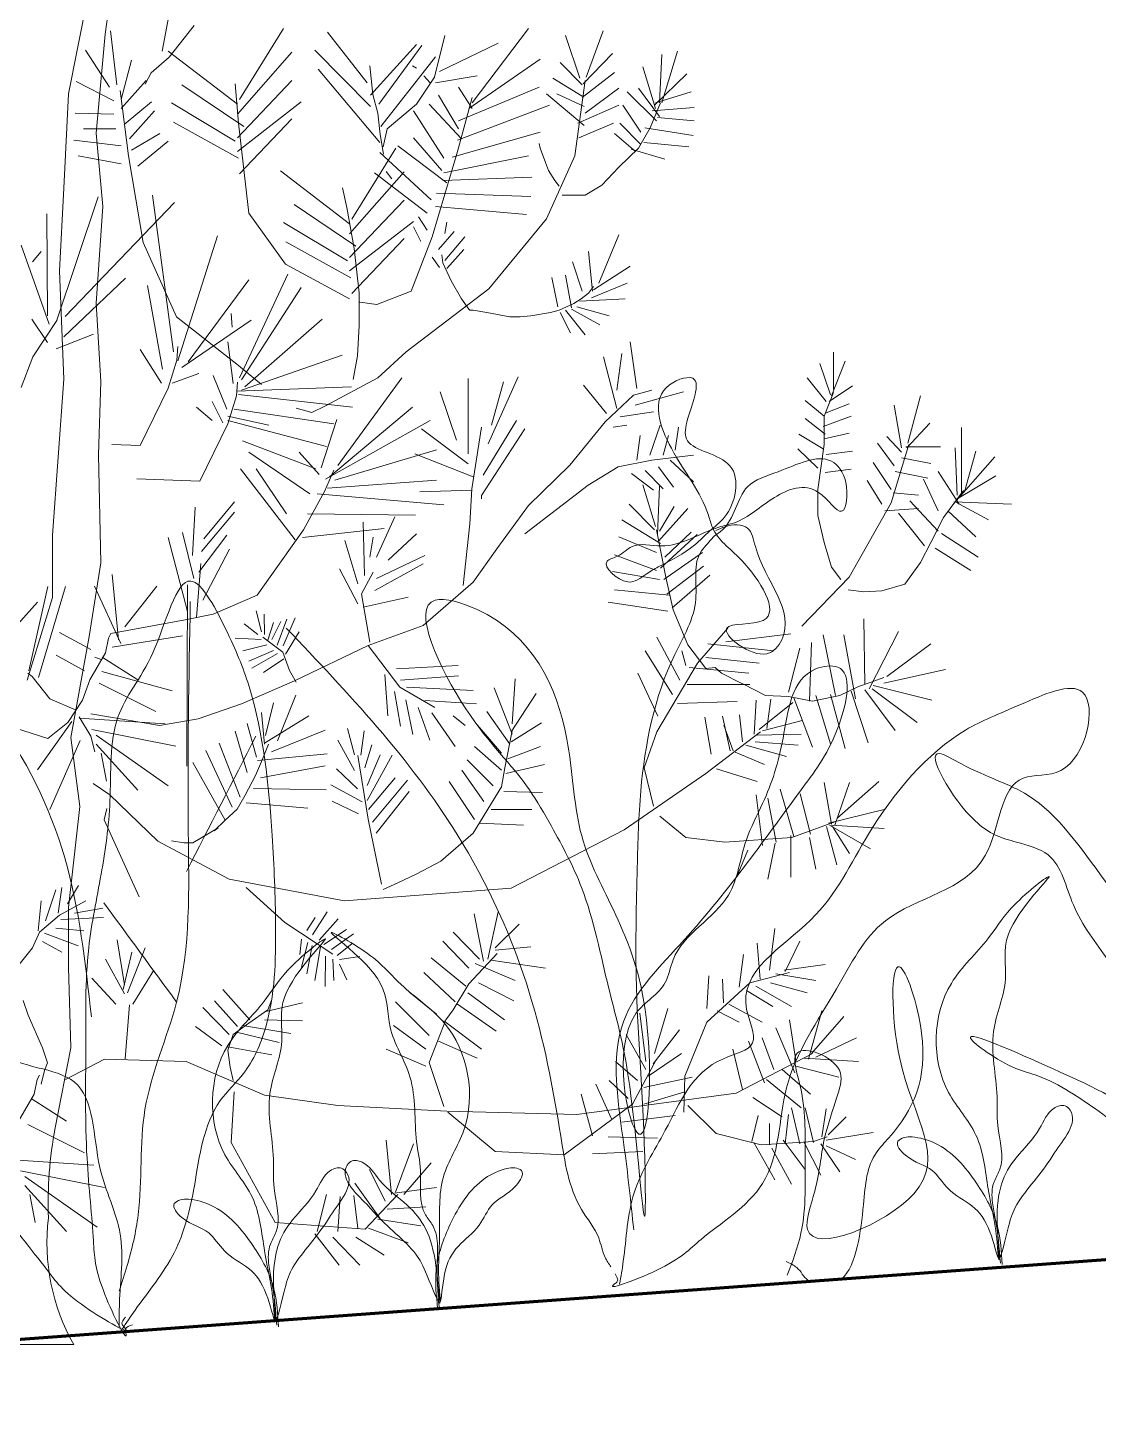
# Model space of a CAD drawing. Header units: millimetres. Extents: x 3779 to 7711, y 1445 to 3132.
# Drawn here: x 3966.7099 to 3967.0617, y 1451.7338 to 1452.1913 of the extents above; entities that cross this region are included whole.
import ezdxf

# ---------------------------------------------------------------- set-up
doc = ezdxf.new("R2010")
doc.units = ezdxf.units.MM
doc.layers.add('pluma 12', color=30, linetype='Continuous', lineweight=120)
doc.layers.add('VEJETACION', color=3, linetype='Continuous', lineweight=9)

# ---------------------------------------------------------------- blocks, each defined once
blk = doc.blocks.new('JGJGHJ')
at = {"layer": 'VEJETACION', "color": 84, "linetype": 'Continuous', "lineweight": 5, "ltscale": 0.1}
for p, q in [((1139.20414, 440.5504), (1139.1997, 440.491)), ((1139.17126, 440.47541), (1139.17243, 440.47898)), ((1139.1809, 440.44933), (1139.17126, 440.47541))]:
    blk.add_line(p, q, dxfattribs=at)
for points in [[(1139.16239, 440.41113), (1139.15742, 440.46385), (1139.13723, 440.51297), (1139.10997, 440.56557), (1139.10754, 440.58313), (1139.10517, 440.58664), (1139.10639, 440.57844)], [(1139.16502, 440.30794), (1139.16974, 440.3139), (1139.1839, 440.33179), (1139.19211, 440.3532), (1139.20266, 440.38057), (1139.21093, 440.38893), (1139.21917, 440.40322), (1139.22494, 440.4365), (1139.22597, 440.4662), (1139.22215, 440.51486), (1139.21611, 440.53383), (1139.20532, 440.55159), (1139.19118, 440.52895), (1139.17822, 440.5087), (1139.17361, 440.48136), (1139.16898, 440.45758), (1139.16316, 440.4338), (1139.15977, 440.40053), (1139.15759, 440.3649), (1139.15773, 440.33758), (1139.1602, 440.31978), (1139.16621, 440.30675), (1139.1662, 440.30794), (1139.16857, 440.30914)], [(1139.20471, 440.54489), (1139.19856, 440.46959), (1139.19066, 440.41391), (1139.17775, 440.37947), (1139.17302, 440.34509), (1139.16819, 440.3287), (1139.16496, 440.3205)], [(1139.16415, 440.30886), (1139.16477, 440.31644), (1139.16664, 440.33918), (1139.16159, 440.36155), (1139.1552, 440.39018), (1139.13178, 440.40158), (1139.12515, 440.41802), (1139.10861, 440.4489), (1139.08392, 440.47413), (1139.08208, 440.51266), (1139.06891, 440.52511), (1139.06259, 440.53397), (1139.06338, 440.5073), (1139.06382, 440.48325), (1139.07514, 440.45794), (1139.08447, 440.43559), (1139.09282, 440.41258), (1139.10845, 440.38301), (1139.12638, 440.35214), (1139.14165, 440.32949), (1139.15357, 440.31605), (1139.1658, 440.30854), (1139.16514, 440.30952), (1139.16644, 440.31183)], [(1139.19699, 440.45649), (1139.22296, 440.49917)], [(1139.19066, 440.41391), (1139.1692, 440.44816)], [(1139.21633, 440.30505), (1139.21574, 440.31764), (1139.20989, 440.3323), (1139.19721, 440.3464), (1139.18985, 440.34899), (1139.18723, 440.34897), (1139.18513, 440.34791), (1139.18726, 440.3432), (1139.19569, 440.33747), (1139.20045, 440.3312), (1139.20783, 440.32494), (1139.21313, 440.31605), (1139.21527, 440.30714), (1139.21573, 440.31921), (1139.2235, 440.33972), (1139.23186, 440.34868), (1139.23707, 440.35501), (1139.24074, 440.35555), (1139.24233, 440.35399), (1139.2361, 440.34031), (1139.23454, 440.3382), (1139.22201, 440.32345), (1139.2189, 440.31608), (1139.21527, 440.30714), (1139.21526, 440.30924), (1139.21358, 440.33022), (1139.21086, 440.34805), (1139.2029, 440.3627), (1139.20639, 440.3984), (1139.21944, 440.41211), (1139.2278, 440.4216), (1139.24087, 440.43111), (1139.22626, 440.4132), (1139.22424, 440.39849), (1139.21908, 440.38167), (1139.21867, 440.36016), (1139.21819, 440.35071), (1139.21775, 440.33602), (1139.21567, 440.33233), (1139.21465, 440.32551), (1139.2152, 440.32026), (1139.21581, 440.30557)]]:
    blk.add_spline(points, degree=3, dxfattribs=at)
blk = doc.blocks.new('5')
for p, q in [((0.08555, 0.83306), (0.10125, 0.91177)), ((0.11549, 0.91019), (0.1107, 0.874)), ((0.15665, 0.89975), (0.1497, 0.86227)), ((0.15444, 0.85823), (0.17166, 0.87982)), ((0.20264, 0.82919), (0.23276, 0.87776)), ((0.36189, 0.82687), (0.40062, 0.87776)), ((0.1107, 0.874), (0.10445, 0.80625)), ((0.1187, 0.83921), (0.11439, 0.87622)), ((0.29015, 0.84075), (0.26289, 0.87545)), ((0.33607, 0.8446), (0.34323, 0.87313)), ((0.33965, 0.84847), (0.37981, 0.86773)), ((0.43577, 0.84384), (0.42574, 0.87313)), ((0.44008, 0.8446), (0.45156, 0.87622)), ((0.11368, 0.83767), (0.09717, 0.86311)), ((0.14224, 0.84744), (0.15444, 0.85823)), ((0.20119, 0.82609), (0.15385, 0.86234)), ((0.20119, 0.81916), (0.2385, 0.86157)), ((0.2923, 0.82456), (0.25428, 0.86311)), ((0.2923, 0.83227), (0.32387, 0.86697)), ((0.29804, 0.82609), (0.32745, 0.86619)), ((0.29947, 0.81067), (0.33678, 0.85848)), ((0.43793, 0.83998), (0.45802, 0.86079)), ((0.4903, 0.82687), (0.49173, 0.86003)), ((0.49173, 0.82687), (0.50249, 0.86234)), ((0.12158, 0.82919), (0.12874, 0.85617)), ((0.29875, 0.79989), (0.25644, 0.85)), ((0.29178, 0.85234), (0.29401, 0.83269)), ((0.32387, 0.85078), (0.321, 0.85232)), ((0.35973, 0.82301), (0.40851, 0.85694)), ((0.43721, 0.83921), (0.42214, 0.85463)), ((0.48743, 0.82301), (0.47882, 0.85154)), ((0.11655, 0.82841), (0.09073, 0.84152)), ((0.12158, 0.82301), (0.13878, 0.8423)), ((0.13794, 0.83973), (0.14224, 0.84744)), ((0.2055, 0.81067), (0.16317, 0.83921)), ((0.20192, 0.813), (0.19976, 0.83998)), ((0.20119, 0.80297), (0.2385, 0.8423)), ((0.32387, 0.82609), (0.33607, 0.8446)), ((0.33319, 0.84075), (0.32889, 0.84538)), ((0.33678, 0.84075), (0.36547, 0.84538)), ((0.43721, 0.83149), (0.41713, 0.84384)), ((0.43219, 0.79064), (0.43936, 0.8423)), ((0.43721, 0.83072), (0.45944, 0.84769)), ((0.48671, 0.82533), (0.50894, 0.84692)), ((0.08236, 0.76848), (0.08555, 0.83306)), ((0.12659, 0.79064), (0.12085, 0.83535)), ((0.29401, 0.83269), (0.29741, 0.81981)), ((0.35256, 0.80914), (0.33893, 0.83227)), ((0.35184, 0.79372), (0.36189, 0.83072)), ((0.36189, 0.82301), (0.35256, 0.83767)), ((0.35256, 0.81453), (0.4078, 0.83767)), ((0.43865, 0.81145), (0.41283, 0.83304)), ((0.43865, 0.82456), (0.41999, 0.83304)), ((0.43936, 0.81993), (0.46232, 0.8369)), ((0.48815, 0.81453), (0.46805, 0.83458)), ((0.4903, 0.81762), (0.47595, 0.8369)), ((0.48743, 0.82687), (0.51182, 0.83458)), ((0.11655, 0.81916), (0.09, 0.81993)), ((0.12371, 0.81223), (0.14237, 0.82764)), ((0.12731, 0.8022), (0.14452, 0.82148)), ((0.19976, 0.80066), (0.156, 0.82687)), ((0.20119, 0.79372), (0.24495, 0.82764)), ((0.30378, 0.80914), (0.32387, 0.82609)), ((0.34252, 0.78909), (0.32172, 0.82148)), ((0.35471, 0.8022), (0.33248, 0.82609)), ((0.35184, 0.80143), (0.41497, 0.82533)), ((0.43434, 0.813), (0.46232, 0.82533)), ((0.47739, 0.80683), (0.46518, 0.82533)), ((0.48384, 0.80991), (0.49101, 0.82687)), ((0.48527, 0.82148), (0.51396, 0.82378)), ((0.20192, 0.78909), (0.15744, 0.81377)), ((0.20908, 0.75131), (0.20192, 0.813)), ((0.20264, 0.7783), (0.2385, 0.81608)), ((0.29741, 0.81981), (0.29906, 0.8052)), ((0.43506, 0.80297), (0.45873, 0.813)), ((0.47739, 0.79834), (0.46304, 0.813)), ((0.48886, 0.81684), (0.51396, 0.81453)), ((0.12158, 0.79757), (0.08928, 0.80143)), ((0.11798, 0.80914), (0.09574, 0.80914)), ((0.10445, 0.80625), (0.1091, 0.75592)), ((0.12874, 0.79449), (0.14812, 0.80606)), ((0.29906, 0.8052), (0.30129, 0.79174)), ((0.30091, 0.7968), (0.30378, 0.80914)), ((0.34109, 0.78061), (0.32172, 0.80297)), ((0.34826, 0.78986), (0.40851, 0.80683)), ((0.47379, 0.79372), (0.45944, 0.80606)), ((0.47595, 0.79603), (0.48384, 0.80991)), ((0.48025, 0.80991), (0.51325, 0.80452)), ((0.13305, 0.78369), (0.15385, 0.80066)), ((0.27947, 0.74729), (0.30959, 0.79586)), ((0.33391, 0.76056), (0.29875, 0.79294)), ((0.34467, 0.77213), (0.31095, 0.79757)), ((0.33463, 0.73512), (0.35184, 0.79372)), ((0.40851, 0.79603), (0.4078, 0.79911)), ((0.41211, 0.78601), (0.40851, 0.79603)), ((0.46232, 0.78292), (0.47595, 0.79603)), ((0.47093, 0.79526), (0.49388, 0.78831)), ((0.47954, 0.79989), (0.51038, 0.7968)), ((0.12158, 0.78523), (0.09216, 0.79064)), ((0.13664, 0.73126), (0.12659, 0.79064)), ((0.34252, 0.77907), (0.40062, 0.79064)), ((0.41426, 0.78061), (0.41211, 0.78601)), ((0.41283, 0.74746), (0.43219, 0.79064)), ((0.45083, 0.77059), (0.46232, 0.78292)), ((0.27802, 0.7442), (0.23068, 0.78044)), ((0.27802, 0.73726), (0.31533, 0.77967)), ((0.33104, 0.75131), (0.29517, 0.77907)), ((0.30299, 0.77997), (0.30693, 0.77494)), ((0.3418, 0.77367), (0.40278, 0.77599)), ((0.41856, 0.77367), (0.41426, 0.78061)), ((0.42143, 0.76982), (0.41856, 0.77367)), ((0.0793, 0.71182), (0.08236, 0.76848)), ((0.15744, 0.65648), (0.14308, 0.76365)), ((0.27609, 0.75529), (0.27327, 0.76875)), ((0.33749, 0.76519), (0.40206, 0.76288)), ((0.42358, 0.76365), (0.4286, 0.76365)), ((0.4286, 0.76365), (0.43936, 0.76365)), ((0.43936, 0.76365), (0.45083, 0.77059)), ((0.07733, 0.67741), (0.10585, 0.76259)), ((0.08328, 0.68071), (0.15813, 0.75873)), ((0.1091, 0.75592), (0.10445, 0.68988)), ((0.28232, 0.72877), (0.24, 0.75731)), ((0.28114, 0.72726), (0.27609, 0.75529)), ((0.27802, 0.72107), (0.31533, 0.7604)), ((0.33678, 0.75594), (0.39919, 0.75053)), ((0.07108, 0.68104), (0.07073, 0.75102)), ((0.2342, 0.71661), (0.20908, 0.75131)), ((0.27659, 0.71876), (0.23283, 0.74497)), ((0.27802, 0.71182), (0.32178, 0.74574)), ((0.33104, 0.73975), (0.3253, 0.749)), ((0.34323, 0.73744), (0.34467, 0.74515)), ((0.37336, 0.69965), (0.41283, 0.74746)), ((0.1603, 0.65031), (0.18756, 0.7359)), ((0.27947, 0.6964), (0.31533, 0.73418)), ((0.32027, 0.69812), (0.33463, 0.73512)), ((0.32674, 0.73204), (0.32172, 0.74206)), ((0.33893, 0.72664), (0.3497, 0.73897)), ((0.34323, 0.71893), (0.35686, 0.73512)), ((0.44869, 0.70351), (0.46232, 0.73667)), ((0.07228, 0.67538), (0.05317, 0.72947)), ((0.06086, 0.71811), (0.06691, 0.72516)), ((0.15959, 0.68038), (0.13664, 0.73126)), ((0.27875, 0.70719), (0.23427, 0.73187)), ((0.28449, 0.69696), (0.28114, 0.72726)), ((0.34467, 0.71353), (0.35615, 0.72664)), ((0.44439, 0.69812), (0.44151, 0.7251)), ((0.27796, 0.69271), (0.2342, 0.71661)), ((0.33965, 0.7143), (0.33463, 0.72124)), ((0.3418, 0.71739), (0.34109, 0.72278)), ((0.34754, 0.70505), (0.3418, 0.71739)), ((0.43721, 0.69812), (0.43076, 0.71816)), ((0.4451, 0.69889), (0.47021, 0.71507)), ((0.08236, 0.63785), (0.0793, 0.71182)), ((0.08234, 0.66673), (0.12456, 0.70688)), ((0.16748, 0.64954), (0.20908, 0.70582)), ((0.20264, 0.63874), (0.23563, 0.70968)), ((0.42071, 0.68732), (0.41641, 0.70736)), ((0.43004, 0.68655), (0.42574, 0.70891)), ((0.14995, 0.64464), (0.13957, 0.70198)), ((0.20407, 0.63721), (0.24495, 0.70042)), ((0.28449, 0.6745), (0.28449, 0.69696)), ((0.29661, 0.68886), (0.32027, 0.69812)), ((0.31669, 0.65648), (0.37336, 0.69965)), ((0.35471, 0.69271), (0.34754, 0.70505)), ((0.44151, 0.69657), (0.43649, 0.69271)), ((0.4451, 0.70119), (0.44151, 0.69657)), ((0.44367, 0.69349), (0.46805, 0.70351)), ((0.10445, 0.68988), (0.10764, 0.63627)), ((0.28513, 0.69041), (0.29661, 0.68886)), ((0.35973, 0.68578), (0.35471, 0.69271)), ((0.43148, 0.68963), (0.42143, 0.68501)), ((0.43649, 0.69271), (0.43148, 0.68963)), ((0.43361, 0.68732), (0.45586, 0.68115)), ((0.43577, 0.69118), (0.46662, 0.69271)), ((0.07122, 0.66281), (0.06045, 0.67895)), ((0.07744, 0.678), (0.0612, 0.65301)), ((0.20192, 0.64723), (0.15959, 0.68038)), ((0.16317, 0.64568), (0.21053, 0.67806)), ((0.19761, 0.67343), (0.19689, 0.68269)), ((0.20622, 0.63257), (0.2593, 0.67884)), ((0.36045, 0.68501), (0.35973, 0.68578)), ((0.36261, 0.68501), (0.36045, 0.68501)), ((0.37193, 0.68347), (0.36261, 0.68501)), ((0.38771, 0.68038), (0.37193, 0.68347)), ((0.39489, 0.68038), (0.38771, 0.68038)), ((0.40206, 0.68115), (0.39489, 0.68038)), ((0.41569, 0.68347), (0.40206, 0.68115)), ((0.42143, 0.68501), (0.41569, 0.68347)), ((0.42214, 0.68347), (0.42932, 0.66957)), ((0.42574, 0.68501), (0.43936, 0.66804)), ((0.43004, 0.68578), (0.44941, 0.67498)), ((0.07713, 0.65849), (0.10263, 0.66856)), ((0.28337, 0.65374), (0.28449, 0.6745)), ((0.14928, 0.63491), (0.13465, 0.6581)), ((0.15963, 0.65084), (0.16034, 0.66009)), ((0.19832, 0.63488), (0.19473, 0.66342)), ((0.47461, 0.63133), (0.47005, 0.6634)), ((0.0612, 0.65301), (0.05309, 0.63197)), ((0.15388, 0.63156), (0.15963, 0.65084)), ((0.20407, 0.63027), (0.27293, 0.65417)), ((0.28056, 0.63748), (0.28337, 0.65374)), ((0.29732, 0.63874), (0.31669, 0.65648)), ((0.46094, 0.61769), (0.45183, 0.65308)), ((0.46094, 0.63022), (0.46441, 0.65529)), ((0.60722, 0.62701), (0.60005, 0.6486)), ((0.60794, 0.62624), (0.61726, 0.65014)), ((0.60938, 0.63087), (0.60938, 0.65631)), ((0.1566, 0.63491), (0.17483, 0.64159)), ((0.19403, 0.61716), (0.1847, 0.64028)), ((0.21769, 0.63412), (0.20192, 0.64723)), ((0.26146, 0.61947), (0.29732, 0.63874)), ((0.27006, 0.57861), (0.31383, 0.63874)), ((0.37289, 0.59354), (0.39349, 0.63925)), ((0.07451, 0.53087), (0.08236, 0.63785)), ((0.10764, 0.63627), (0.10604, 0.58594)), ((0.13453, 0.59224), (0.15388, 0.63156)), ((0.20048, 0.62641), (0.20119, 0.63566)), ((0.20048, 0.6295), (0.27939, 0.63257)), ((0.35923, 0.58672), (0.35923, 0.63815)), ((0.37528, 0.60626), (0.3833, 0.63594)), ((0.454, 0.61418), (0.43817, 0.63354)), ((0.47244, 0.62672), (0.48502, 0.63022)), ((0.60435, 0.62238), (0.59144, 0.63857)), ((0.6065, 0.62238), (0.62229, 0.63317)), ((0.19115, 0.6079), (0.18398, 0.62256)), ((0.19473, 0.60713), (0.20048, 0.62641)), ((0.20192, 0.62718), (0.2801, 0.6187)), ((0.3512, 0.59593), (0.33993, 0.62912)), ((0.45292, 0.60847), (0.47244, 0.62672)), ((0.47352, 0.6199), (0.5067, 0.62912)), ((0.60291, 0.61236), (0.59, 0.62315)), ((0.60291, 0.61236), (0.60938, 0.62854)), ((0.60435, 0.61468), (0.62013, 0.62084)), ((0.656, 0.59076), (0.65099, 0.62007)), ((0.6603, 0.59385), (0.66891, 0.62624)), ((0.18398, 0.60945), (0.17322, 0.6187)), ((0.19473, 0.61253), (0.22272, 0.60636)), ((0.19905, 0.61716), (0.26719, 0.60713)), ((0.24137, 0.61793), (0.25213, 0.61485)), ((0.25213, 0.61485), (0.26146, 0.61947)), ((0.25858, 0.57707), (0.26935, 0.61022)), ((0.26433, 0.57089), (0.321, 0.6187)), ((0.46333, 0.61197), (0.4861, 0.61529)), ((0.60363, 0.60003), (0.59, 0.61082)), ((0.6022, 0.60542), (0.62157, 0.61236)), ((0.60291, 0.59309), (0.60291, 0.61236)), ((0.17538, 0.56781), (0.19473, 0.60713)), ((0.19473, 0.60945), (0.26217, 0.59171)), ((0.26146, 0.56935), (0.33319, 0.60945)), ((0.35923, 0.5799), (0.32735, 0.60386)), ((0.36161, 0.56275), (0.36834, 0.60497)), ((0.36834, 0.55814), (0.39805, 0.60386)), ((0.36942, 0.57197), (0.39241, 0.60957)), ((0.42885, 0.57879), (0.45292, 0.60847)), ((0.45856, 0.60497), (0.46788, 0.60626)), ((0.48371, 0.58561), (0.49065, 0.60626)), ((0.50085, 0.58911), (0.50323, 0.60497)), ((0.60291, 0.59694), (0.62013, 0.60079)), ((0.65959, 0.59076), (0.67537, 0.60774)), ((0.6969, 0.55915), (0.6969, 0.60465)), ((0.11515, 0.59302), (0.13453, 0.59224)), ((0.20478, 0.59557), (0.255, 0.5763)), ((0.47461, 0.58229), (0.47699, 0.59925)), ((0.49282, 0.58561), (0.49629, 0.59925)), ((0.6022, 0.59), (0.58569, 0.60003)), ((0.59861, 0.56224), (0.60291, 0.59309)), ((0.65099, 0.57844), (0.6395, 0.59385)), ((0.656, 0.58768), (0.64596, 0.59848)), ((0.64882, 0.55299), (0.66102, 0.59309)), ((0.65887, 0.59154), (0.68254, 0.59154)), ((0.10604, 0.58594), (0.10764, 0.51198)), ((0.2507, 0.55932), (0.20908, 0.58787)), ((0.25715, 0.57244), (0.24352, 0.58787)), ((0.26791, 0.56859), (0.33749, 0.5894)), ((0.3627, 0.57086), (0.32258, 0.58672)), ((0.46203, 0.57768), (0.48502, 0.58229)), ((0.48502, 0.58229), (0.51343, 0.58561)), ((0.49759, 0.58229), (0.51343, 0.56736)), ((0.59861, 0.5769), (0.58498, 0.59)), ((0.60435, 0.58614), (0.62229, 0.58846)), ((0.656, 0.58384), (0.67609, 0.57998)), ((0.69402, 0.5584), (0.69258, 0.59076)), ((0.6933, 0.55453), (0.71984, 0.5846)), ((0.69905, 0.5607), (0.70693, 0.58846)), ((0.24065, 0.52771), (0.20334, 0.5763)), ((0.23491, 0.54546), (0.21411, 0.5763)), ((0.26074, 0.56088), (0.26719, 0.57552)), ((0.40043, 0.55132), (0.42885, 0.57879)), ((0.44142, 0.56515), (0.46203, 0.57768)), ((0.47114, 0.57307), (0.4861, 0.56165)), ((0.48046, 0.57529), (0.49282, 0.56275)), ((0.48957, 0.57768), (0.49976, 0.56386)), ((0.60363, 0.57381), (0.62157, 0.57613)), ((0.64882, 0.56224), (0.63664, 0.58075)), ((0.65169, 0.57457), (0.67393, 0.56996)), ((0.69546, 0.55222), (0.68111, 0.57457)), ((0.13223, 0.56954), (0.17538, 0.56781)), ((0.26289, 0.56318), (0.33749, 0.56859)), ((0.36031, 0.53879), (0.36161, 0.56275)), ((0.39805, 0.53197), (0.44142, 0.56515)), ((0.48741, 0.5368), (0.47881, 0.56533)), ((0.48886, 0.53141), (0.49029, 0.56456)), ((0.64237, 0.55222), (0.63233, 0.56841)), ((0.68111, 0.54759), (0.67107, 0.56918)), ((0.6933, 0.5553), (0.72056, 0.5715)), ((0.17829, 0.52838), (0.19931, 0.55371)), ((0.24639, 0.53466), (0.26074, 0.56088)), ((0.25572, 0.55932), (0.34252, 0.55162)), ((0.36161, 0.56165), (0.32605, 0.56054)), ((0.36834, 0.55593), (0.36834, 0.55814)), ((0.59861, 0.54451), (0.59861, 0.56224)), ((0.62013, 0.5021), (0.64882, 0.55299)), ((0.65027, 0.55993), (0.66749, 0.5584)), ((0.68111, 0.53372), (0.66174, 0.55453)), ((0.68469, 0.54297), (0.69832, 0.56147)), ((0.69187, 0.55376), (0.73133, 0.55222)), ((0.69258, 0.55376), (0.71554, 0.54143)), ((0.17044, 0.51707), (0.17217, 0.55021)), ((0.17656, 0.51967), (0.19931, 0.5467)), ((0.24926, 0.54546), (0.32316, 0.54469)), ((0.29633, 0.51593), (0.30891, 0.54339)), ((0.37875, 0.52164), (0.40043, 0.55132)), ((0.4867, 0.53449), (0.46949, 0.55222)), ((0.48957, 0.52678), (0.50965, 0.54914)), ((0.49029, 0.53372), (0.50033, 0.55068)), ((0.60291, 0.52601), (0.59861, 0.54451)), ((0.64452, 0.54759), (0.66749, 0.54914)), ((0.67179, 0.5237), (0.65385, 0.54605)), ((0.68757, 0.54759), (0.70693, 0.52986)), ((0.21483, 0.48993), (0.24639, 0.53466)), ((0.24567, 0.52926), (0.30163, 0.53543)), ((0.28831, 0.50339), (0.28723, 0.53989)), ((0.35576, 0.49657), (0.36031, 0.53879)), ((0.491, 0.52523), (0.46446, 0.54143)), ((0.4946, 0.5021), (0.48814, 0.53449)), ((0.67609, 0.52601), (0.68469, 0.54297)), ((0.07451, 0.48834), (0.07451, 0.53087)), ((0.16698, 0.47862), (0.15381, 0.52928)), ((0.17137, 0.50135), (0.16352, 0.53279)), ((0.17483, 0.50565), (0.19399, 0.53098)), ((0.28376, 0.49768), (0.27465, 0.52736)), ((0.29178, 0.51593), (0.29417, 0.52957)), ((0.30436, 0.51372), (0.32388, 0.53197)), ((0.48814, 0.51907), (0.46231, 0.52986)), ((0.491, 0.50827), (0.51612, 0.53141)), ((0.49388, 0.51599), (0.51181, 0.53294)), ((0.60794, 0.50905), (0.60291, 0.52601)), ((0.66891, 0.51213), (0.67609, 0.52601)), ((0.68326, 0.53218), (0.70837, 0.51599)), ((0.17749, 0.48642), (0.19572, 0.52137)), ((0.29633, 0.50118), (0.32952, 0.51703)), ((0.3627, 0.49878), (0.37875, 0.52164)), ((0.48814, 0.50673), (0.45944, 0.51752)), ((0.49316, 0.50057), (0.5197, 0.51907)), ((0.67896, 0.52215), (0.70335, 0.50673)), ((0.10764, 0.51198), (0.09966, 0.46165)), ((0.17606, 0.5115), (0.17319, 0.4745)), ((0.28376, 0.48404), (0.27118, 0.508)), ((0.28614, 0.49086), (0.29417, 0.5056)), ((0.29525, 0.49307), (0.32843, 0.51132)), ((0.49029, 0.50057), (0.45801, 0.50596)), ((0.49531, 0.49054), (0.52042, 0.50981)), ((0.6144, 0.50057), (0.60794, 0.50905)), ((0.65816, 0.49748), (0.66891, 0.51213)), ((0.05848, 0.43806), (0.0714, 0.49589)), ((0.06494, 0.43344), (0.08359, 0.49589)), ((0.12148, 0.45679), (0.10325, 0.49603)), ((0.11975, 0.45939), (0.11549, 0.50395)), ((0.12414, 0.4681), (0.14596, 0.49603)), ((0.32843, 0.4691), (0.3627, 0.49878)), ((0.49961, 0.47975), (0.4946, 0.5021)), ((0.49889, 0.48129), (0.52473, 0.50365)), ((0.58779, 0.46867), (0.62013, 0.5021)), ((0.64237, 0.49285), (0.65816, 0.49748)), ((0.05721, 0.43168), (0.07451, 0.48834)), ((0.1847, 0.47683), (0.21483, 0.48993)), ((0.29178, 0.45767), (0.28614, 0.49086)), ((0.28723, 0.48164), (0.31802, 0.48846)), ((0.49674, 0.48977), (0.45944, 0.49363)), ((0.61941, 0.49363), (0.63017, 0.49208)), ((0.63017, 0.49208), (0.64237, 0.49285)), ((0.02979, 0.44655), (0.06422, 0.4851)), ((0.16532, 0.47299), (0.1847, 0.47683)), ((0.21761, 0.46468), (0.21414, 0.47924)), ((0.21978, 0.46302), (0.21956, 0.47685)), ((0.49602, 0.47897), (0.45514, 0.48514)), ((0.50965, 0.45585), (0.49961, 0.47975)), ((0.11444, 0.46351), (0.16532, 0.47299)), ((0.21522, 0.46284), (0.2059, 0.47021)), ((0.22195, 0.45897), (0.22585, 0.47113)), ((0.22477, 0.45952), (0.23084, 0.47187)), ((0.22845, 0.45565), (0.23496, 0.47353)), ((0.23257, 0.45528), (0.24081, 0.47427)), ((0.2907, 0.45546), (0.32843, 0.4691)), ((0.51625, 0.44335), (0.53706, 0.46724)), ((0.6309, 0.42886), (0.63017, 0.47358)), ((0.1008, 0.4527), (0.07929, 0.46428)), ((0.09966, 0.46165), (0.08715, 0.39233)), ((0.11301, 0.46042), (0.11085, 0.45041)), ((0.11444, 0.46351), (0.11301, 0.46042)), ((0.11549, 0.45419), (0.16352, 0.46199)), ((0.21739, 0.45952), (0.19961, 0.46044)), ((0.21869, 0.46118), (0.23236, 0.45085)), ((0.23409, 0.44956), (0.24342, 0.46468)), ((0.50406, 0.43178), (0.48828, 0.46109)), ((0.53562, 0.458), (0.5801, 0.4634)), ((0.61081, 0.42115), (0.6022, 0.46279)), ((0.62443, 0.41884), (0.61655, 0.46279)), ((0.63376, 0.42577), (0.65385, 0.4651)), ((0.0965, 0.43806), (0.07714, 0.44885)), ((0.11085, 0.45041), (0.10009, 0.4319)), ((0.2213, 0.45583), (0.20481, 0.45178)), ((0.22585, 0.45196), (0.20893, 0.44477)), ((0.22867, 0.44993), (0.2111, 0.43979)), ((0.23236, 0.45085), (0.23691, 0.43832)), ((0.24038, 0.43131), (0.2907, 0.45546)), ((0.2907, 0.45546), (0.31238, 0.42689)), ((0.49903, 0.42176), (0.48038, 0.45183)), ((0.50836, 0.44181), (0.5055, 0.45183)), ((0.52185, 0.43966), (0.50965, 0.45585)), ((0.52343, 0.45646), (0.56862, 0.45183)), ((0.57852, 0.42347), (0.58641, 0.45353)), ((0.59287, 0.41729), (0.59431, 0.45739)), ((0.64596, 0.43425), (0.67609, 0.45662)), ((0.10798, 0.44578), (0.10368, 0.44732)), ((0.10869, 0.44732), (0.13309, 0.4319)), ((0.23301, 0.44625), (0.21913, 0.43703)), ((0.31021, 0.43942), (0.35229, 0.44164)), ((0.48828, 0.39631), (0.51625, 0.44335)), ((0.51052, 0.44026), (0.55141, 0.43641)), ((0.52831, 0.44041), (0.52185, 0.43966)), ((0.52199, 0.4472), (0.55858, 0.44335)), ((0.53261, 0.43657), (0.52831, 0.44041)), ((0.6438, 0.42963), (0.68613, 0.43888)), ((0.06063, 0.43421), (0.05777, 0.43652)), ((0.07283, 0.41878), (0.06063, 0.43421)), ((0.10009, 0.4319), (0.09507, 0.41801)), ((0.10654, 0.42958), (0.14529, 0.4103)), ((0.10844, 0.43756), (0.15647, 0.42445)), ((0.20395, 0.41546), (0.24038, 0.43131)), ((0.23691, 0.43832), (0.24146, 0.43021)), ((0.30219, 0.43555), (0.30414, 0.40716)), ((0.31282, 0.43168), (0.35251, 0.43463)), ((0.38928, 0.40171), (0.39143, 0.43255)), ((0.48899, 0.40712), (0.47537, 0.43641)), ((0.54624, 0.42963), (0.53261, 0.43657)), ((0.54768, 0.42886), (0.54624, 0.42963)), ((0.63519, 0.4304), (0.62658, 0.42732)), ((0.6438, 0.43349), (0.63519, 0.4304)), ((0.22873, 0.39012), (0.24117, 0.42132)), ((0.3087, 0.42394), (0.31282, 0.40016)), ((0.31238, 0.42689), (0.33646, 0.41306)), ((0.31694, 0.42689), (0.3627, 0.42449)), ((0.38928, 0.39477), (0.37709, 0.42639)), ((0.38856, 0.39631), (0.40577, 0.42253)), ((0.50908, 0.4287), (0.55212, 0.4287)), ((0.56274, 0.42115), (0.54768, 0.42886)), ((0.57852, 0.42038), (0.56274, 0.42115)), ((0.59502, 0.41729), (0.57852, 0.42038)), ((0.58212, 0.41961), (0.59502, 0.38569)), ((0.61368, 0.42115), (0.59502, 0.41729)), ((0.59718, 0.42115), (0.60722, 0.38799)), ((0.60722, 0.42192), (0.61726, 0.38492)), ((0.62658, 0.42732), (0.61368, 0.42115)), ((0.62157, 0.42423), (0.63305, 0.38877)), ((0.6309, 0.42501), (0.65169, 0.39725)), ((0.63592, 0.42577), (0.66675, 0.40264)), ((0.63664, 0.4281), (0.67681, 0.41806)), ((0.09077, 0.41108), (0.07283, 0.41878)), ((0.09507, 0.41801), (0.08503, 0.4026)), ((0.17423, 0.40514), (0.20395, 0.41546)), ((0.22044, 0.39383), (0.22596, 0.41613)), ((0.3165, 0.41823), (0.32127, 0.39444)), ((0.32496, 0.41288), (0.33299, 0.39057)), ((0.32952, 0.41767), (0.36487, 0.41546)), ((0.38784, 0.38784), (0.37206, 0.4102)), ((0.50262, 0.4156), (0.54351, 0.41713)), ((0.55499, 0.39477), (0.55642, 0.41791)), ((0.55858, 0.39785), (0.58153, 0.41636)), ((0.56361, 0.39863), (0.56647, 0.41868)), ((0.08789, 0.40337), (0.06422, 0.37021)), ((0.08503, 0.4026), (0.0714, 0.3918)), ((0.09291, 0.40645), (0.1008, 0.39335)), ((0.09291, 0.40569), (0.15174, 0.40183)), ((0.10093, 0.40864), (0.14777, 0.40053)), ((0.14777, 0.40053), (0.17423, 0.40514)), ((0.21421, 0.37897), (0.20799, 0.402)), ((0.21974, 0.38789), (0.21766, 0.40944)), ((0.21974, 0.38863), (0.25017, 0.40721)), ((0.33429, 0.40919), (0.35034, 0.38615)), ((0.34904, 0.40735), (0.35706, 0.40053)), ((0.38211, 0.38167), (0.36561, 0.40094)), ((0.38856, 0.38938), (0.40937, 0.40248)), ((0.52558, 0.3809), (0.52128, 0.40634)), ((0.5385, 0.38321), (0.53347, 0.40712)), ((0.54064, 0.38321), (0.53419, 0.40094)), ((0.54711, 0.38938), (0.54494, 0.40788)), ((0.56073, 0.39709), (0.58799, 0.40403)), ((0.0714, 0.3918), (0.04915, 0.39874)), ((0.08715, 0.39233), (0.0934, 0.34517)), ((0.1008, 0.39335), (0.10368, 0.38255)), ((0.10152, 0.39798), (0.15892, 0.3864)), ((0.10439, 0.39412), (0.15389, 0.35943)), ((0.20799, 0.36856), (0.19969, 0.3968)), ((0.22459, 0.38269), (0.26123, 0.39754)), ((0.28137, 0.38062), (0.2766, 0.39868)), ((0.28571, 0.38025), (0.28809, 0.39703)), ((0.38427, 0.37165), (0.38928, 0.39709)), ((0.47967, 0.37165), (0.48828, 0.39631)), ((0.52199, 0.36779), (0.5593, 0.39631)), ((0.55714, 0.39401), (0.58727, 0.39477)), ((0.09363, 0.39026), (0.07283, 0.34323)), ((0.10439, 0.38795), (0.13309, 0.35634)), ((0.10798, 0.38178), (0.11157, 0.36251)), ((0.19762, 0.34478), (0.17963, 0.38343)), ((0.20314, 0.35147), (0.18863, 0.38863)), ((0.21836, 0.37748), (0.22251, 0.38789)), ((0.28137, 0.36993), (0.26988, 0.39057)), ((0.28853, 0.37159), (0.2933, 0.38744)), ((0.38211, 0.3701), (0.36345, 0.3863)), ((0.38641, 0.37782), (0.40865, 0.3863)), ((0.54208, 0.38244), (0.56216, 0.37396)), ((0.54925, 0.38707), (0.57723, 0.37936)), ((0.55571, 0.38938), (0.58513, 0.38707)), ((0.19277, 0.33587), (0.17066, 0.37525)), ((0.21351, 0.36633), (0.21836, 0.37748)), ((0.2149, 0.37674), (0.26261, 0.38121)), ((0.21697, 0.36485), (0.26123, 0.37303)), ((0.2907, 0.33656), (0.28376, 0.38007)), ((0.29004, 0.3596), (0.29894, 0.38062)), ((0.29004, 0.34928), (0.30718, 0.38025)), ((0.37637, 0.35931), (0.35843, 0.37705)), ((0.38498, 0.36779), (0.41153, 0.37396)), ((0.2066, 0.35296), (0.21351, 0.36633)), ((0.28332, 0.35721), (0.26901, 0.37103)), ((0.29091, 0.3432), (0.30913, 0.36477)), ((0.29373, 0.33453), (0.31759, 0.36311)), ((0.36345, 0.33618), (0.34624, 0.36239)), ((0.36991, 0.34851), (0.35485, 0.3701)), ((0.38211, 0.35855), (0.38427, 0.37165)), ((0.46603, 0.32924), (0.52199, 0.36779)), ((0.48612, 0.34543), (0.47967, 0.37165)), ((0.52917, 0.37087), (0.55714, 0.36239)), ((0.61166, 0.33695), (0.64037, 0.36239)), ((0.10233, 0.36085), (0.11381, 0.35314)), ((0.11381, 0.35314), (0.14681, 0.32153)), ((0.20108, 0.3433), (0.2066, 0.35296)), ((0.21214, 0.35742), (0.26192, 0.35668)), ((0.28657, 0.34836), (0.2651, 0.35997)), ((0.29612, 0.32697), (0.31889, 0.35555)), ((0.36274, 0.32692), (0.38211, 0.35855)), ((0.38353, 0.35545), (0.41009, 0.35469)), ((0.56073, 0.31844), (0.55642, 0.35314)), ((0.58225, 0.32461), (0.57293, 0.35699)), ((0.59373, 0.32616), (0.58656, 0.35392)), ((0.60808, 0.33309), (0.60305, 0.36162)), ((0.61023, 0.33232), (0.62028, 0.36162)), ((0.0934, 0.34517), (0.08555, 0.27595)), ((0.19277, 0.33587), (0.20108, 0.3433)), ((0.20729, 0.34776), (0.24948, 0.34404)), ((0.28419, 0.34006), (0.26619, 0.34873)), ((0.57006, 0.32075), (0.56432, 0.35083)), ((0.18518, 0.32844), (0.19277, 0.33587)), ((0.2998, 0.29195), (0.2907, 0.33656)), ((0.36704, 0.33387), (0.39717, 0.33232)), ((0.37493, 0.34312), (0.40291, 0.34312)), ((0.49043, 0.33849), (0.50836, 0.32384)), ((0.58081, 0.32384), (0.61023, 0.33464)), ((0.60593, 0.33387), (0.64395, 0.34312)), ((0.17066, 0.32026), (0.18794, 0.33067)), ((0.18794, 0.33067), (0.18518, 0.32844)), ((0.3405, 0.30765), (0.36274, 0.32692)), ((0.38856, 0.28915), (0.46603, 0.32924)), ((0.5801, 0.32538), (0.5801, 0.29686)), ((0.60449, 0.33155), (0.61166, 0.30533)), ((0.60664, 0.33232), (0.63462, 0.31614)), ((0.60808, 0.33232), (0.64395, 0.33001)), ((0.60879, 0.33155), (0.62028, 0.31304)), ((0.14681, 0.32153), (0.19559, 0.29531)), ((0.15613, 0.32175), (0.16443, 0.32026)), ((0.16443, 0.32026), (0.17066, 0.32026)), ((0.50836, 0.32384), (0.5349, 0.32075)), ((0.5349, 0.32075), (0.58081, 0.32384)), ((0.55069, 0.31536), (0.54351, 0.29763)), ((0.56934, 0.31999), (0.56432, 0.29531)), ((0.59302, 0.32384), (0.59732, 0.30225)), ((0.324, 0.29917), (0.3405, 0.30765)), ((0.31109, 0.293), (0.324, 0.29917)), ((0.06972, 0.26679), (0.0769, 0.28817)), ((0.07837, 0.27222), (0.0809, 0.28964)), ((0.08475, 0.27844), (0.09247, 0.29111)), ((0.19559, 0.29531), (0.2745, 0.28066)), ((0.2072, 0.28974), (0.23366, 0.26577)), ((0.2745, 0.28066), (0.38856, 0.28915)), ((0.30104, 0.28838), (0.31109, 0.293)), ((0.0648, 0.26001), (0.06679, 0.28048)), ((0.07943, 0.27075), (0.09739, 0.28048)), ((0.06573, 0.2591), (0.07943, 0.27075)), ((0.08036, 0.26781), (0.1095, 0.26928)), ((0.08555, 0.27595), (0.08555, 0.23501)), ((0.08954, 0.27222), (0.10897, 0.27561)), ((0.24862, 0.26024), (0.25448, 0.26909)), ((0.25253, 0.25729), (0.26272, 0.27315)), ((0.25708, 0.25361), (0.27009, 0.26817)), ((0.36977, 0.23919), (0.36331, 0.27158)), ((0.37264, 0.24073), (0.37981, 0.27311)), ((0.06094, 0.24836), (0.06573, 0.2591)), ((0.06919, 0.25854), (0.09207, 0.24983)), ((0.0769, 0.26193), (0.09593, 0.26001)), ((0.23366, 0.26577), (0.26662, 0.24402)), ((0.26033, 0.25066), (0.27595, 0.26098)), ((0.26554, 0.24715), (0.28072, 0.25803)), ((0.3669, 0.24073), (0.34896, 0.25923)), ((0.37766, 0.24845), (0.39417, 0.26463)), ((0.56562, 0.23302), (0.5692, 0.26155)), ((0.04723, 0.23139), (0.06094, 0.24836)), ((0.06772, 0.25277), (0.0809, 0.24542)), ((0.12379, 0.22303), (0.11876, 0.25387)), ((0.12593, 0.21763), (0.13813, 0.24847)), ((0.24515, 0.25434), (0.24385, 0.24384)), ((0.24949, 0.25195), (0.24515, 0.23517)), ((0.25231, 0.2501), (0.24862, 0.23056)), ((0.25816, 0.249), (0.25426, 0.22595)), ((0.26944, 0.2431), (0.27963, 0.25121)), ((0.35973, 0.23456), (0.3418, 0.25306)), ((0.37766, 0.2469), (0.40205, 0.2492)), ((0.55915, 0.22685), (0.55701, 0.25153)), ((0.57638, 0.23225), (0.58641, 0.25306)), ((0.12379, 0.21686), (0.11087, 0.24075)), ((0.12307, 0.21994), (0.12881, 0.24539)), ((0.26142, 0.24273), (0.2612, 0.2219)), ((0.26662, 0.2407), (0.26727, 0.22614)), ((0.27118, 0.24052), (0.28506, 0.24255)), ((0.35757, 0.22223), (0.3339, 0.2415)), ((0.35973, 0.22377), (0.3791, 0.24459)), ((0.3748, 0.23996), (0.4121, 0.23456)), ((0.5448, 0.22146), (0.54768, 0.24382)), ((0.08555, 0.23501), (0.08715, 0.17994)), ((0.12953, 0.20992), (0.14387, 0.23305)), ((0.27118, 0.2372), (0.27616, 0.22651)), ((0.3504, 0.21143), (0.32888, 0.23148)), ((0.36403, 0.23764), (0.39129, 0.22608)), ((0.52257, 0.20681), (0.52401, 0.22917)), ((0.55199, 0.22454), (0.57925, 0.23148)), ((0.56991, 0.23071), (0.59718, 0.22608)), ((0.57565, 0.23302), (0.60363, 0.23688)), ((0.11804, 0.20992), (0.10155, 0.22765)), ((0.2098, 0.1991), (0.19114, 0.21991)), ((0.34896, 0.20604), (0.35973, 0.22377)), ((0.36619, 0.22454), (0.39057, 0.2122)), ((0.52257, 0.19756), (0.55199, 0.22454)), ((0.53405, 0.21067), (0.53333, 0.22685)), ((0.55629, 0.22223), (0.58068, 0.20834)), ((0.56633, 0.22454), (0.59144, 0.21761)), ((0.05455, 0.21239), (0.05801, 0.20222)), ((0.20119, 0.19447), (0.18541, 0.2122)), ((0.21985, 0.2045), (0.24566, 0.21067)), ((0.22199, 0.20604), (0.22487, 0.21297)), ((0.33247, 0.1883), (0.30952, 0.21143)), ((0.33749, 0.20296), (0.31955, 0.21761)), ((0.35184, 0.2099), (0.37838, 0.19139)), ((0.35901, 0.21761), (0.38412, 0.1991)), ((0.53764, 0.2099), (0.56059, 0.19756)), ((0.54983, 0.21914), (0.56776, 0.20834)), ((0.05801, 0.20222), (0.06772, 0.17982)), ((0.12723, 0.20931), (0.12436, 0.17231)), ((0.19545, 0.18907), (0.17752, 0.20758)), ((0.20908, 0.19679), (0.22199, 0.20604)), ((0.34394, 0.1991), (0.34896, 0.20604)), ((0.48097, 0.17057), (0.47666, 0.20372)), ((0.4867, 0.17598), (0.49602, 0.20681)), ((0.52974, 0.20526), (0.5448, 0.19756)), ((0.59216, 0.17212), (0.60148, 0.20526)), ((0.59431, 0.17598), (0.61655, 0.20142)), ((0.19043, 0.18136), (0.1725, 0.19447)), ((0.19832, 0.18907), (0.20908, 0.19679)), ((0.20478, 0.19525), (0.23778, 0.18984)), ((0.21985, 0.1991), (0.24566, 0.19833)), ((0.33031, 0.17905), (0.30807, 0.19525)), ((0.33247, 0.1698), (0.34394, 0.1991)), ((0.34251, 0.19833), (0.36834, 0.17905)), ((0.48598, 0.16903), (0.50391, 0.19215)), ((0.50751, 0.16055), (0.52257, 0.19756)), ((0.58283, 0.16286), (0.56991, 0.1937)), ((0.58355, 0.17134), (0.57925, 0.1991)), ((0.19473, 0.17828), (0.19832, 0.18907)), ((0.20046, 0.19062), (0.22988, 0.18368)), ((0.33892, 0.18444), (0.36547, 0.17288)), ((0.48097, 0.16517), (0.46733, 0.18907)), ((0.56203, 0.15592), (0.55127, 0.18444)), ((0.56848, 0.16517), (0.56059, 0.18676)), ((0.59718, 0.17365), (0.62516, 0.18676)), ((0.06772, 0.17982), (0.07105, 0.16964)), ((0.08715, 0.17994), (0.07636, 0.12509)), ((0.08354, 0.15824), (0.11009, 0.17212)), ((0.11009, 0.17212), (0.16604, 0.17057)), ((0.19473, 0.18059), (0.22487, 0.1752)), ((0.19617, 0.16672), (0.19473, 0.17828)), ((0.33031, 0.16749), (0.30305, 0.17905)), ((0.47163, 0.14128), (0.48814, 0.17212)), ((0.4824, 0.16055), (0.50535, 0.17598)), ((0.54696, 0.1513), (0.5405, 0.17905)), ((0.54266, 0.14898), (0.59502, 0.17598)), ((0.58929, 0.17288), (0.62658, 0.17057)), ((0.06919, 0.16433), (0.06679, 0.15506)), ((0.07105, 0.16964), (0.06919, 0.16433)), ((0.16604, 0.17057), (0.21985, 0.14744)), ((0.19832, 0.15746), (0.19617, 0.16672)), ((0.34251, 0.13973), (0.33247, 0.1698)), ((0.47523, 0.15746), (0.46016, 0.17057)), ((0.57422, 0.16517), (0.59359, 0.14822)), ((0.58355, 0.16749), (0.61295, 0.15978)), ((0.06418, 0.15824), (0.06202, 0.14822)), ((0.06561, 0.16132), (0.06418, 0.15824)), ((0.4573, 0.13125), (0.44653, 0.15515)), ((0.46877, 0.14513), (0.45585, 0.15746)), ((0.47953, 0.15284), (0.51252, 0.15978)), ((0.50679, 0.13587), (0.50751, 0.16055)), ((0.56346, 0.15824), (0.58713, 0.13895)), ((0.06202, 0.14822), (0.05126, 0.12971)), ((0.05986, 0.14513), (0.08426, 0.12971)), ((0.19904, 0.14975), (0.19688, 0.11506)), ((0.21985, 0.14744), (0.27005, 0.1405)), ((0.43362, 0.13433), (0.54266, 0.14898)), ((0.44438, 0.11969), (0.43648, 0.14822)), ((0.47953, 0.14128), (0.50751, 0.14975)), ((0.55413, 0.14589), (0.57422, 0.13279)), ((0.27005, 0.1405), (0.34466, 0.13665)), ((0.34466, 0.13665), (0.43362, 0.13433)), ((0.34538, 0.13587), (0.37766, 0.10889)), ((0.42501, 0.10658), (0.47163, 0.14128)), ((0.46446, 0.12894), (0.50105, 0.13357)), ((0.50965, 0.1405), (0.52903, 0.12123)), ((0.55341, 0.11582), (0.55772, 0.13357)), ((0.57638, 0.11429), (0.57852, 0.13433)), ((0.58641, 0.11429), (0.58068, 0.13895)), ((0.59575, 0.11506), (0.59, 0.13895)), ((0.60148, 0.11891), (0.60435, 0.13819)), ((0.05771, 0.12739), (0.09646, 0.10811)), ((0.56562, 0.11352), (0.56562, 0.12817)), ((0.60579, 0.12046), (0.61798, 0.13279)), ((0.19688, 0.11506), (0.22702, 0.06032)), ((0.30664, 0.07959), (0.30305, 0.1166)), ((0.45514, 0.11891), (0.48886, 0.11814)), ((0.52903, 0.12123), (0.55988, 0.11352)), ((0.55485, 0.11506), (0.5692, 0.08962)), ((0.55988, 0.11352), (0.59575, 0.11582)), ((0.57494, 0.1166), (0.59, 0.09655)), ((0.58929, 0.11506), (0.60076, 0.0927)), ((0.59575, 0.11582), (0.60507, 0.11891)), ((0.60435, 0.1166), (0.63664, 0.122)), ((0.30952, 0.08113), (0.32171, 0.11429)), ((0.37766, 0.10889), (0.42501, 0.10658)), ((0.44438, 0.10735), (0.47881, 0.10889)), ((0.56705, 0.1112), (0.58068, 0.08654)), ((0.60076, 0.11429), (0.61368, 0.09501)), ((0.60435, 0.11274), (0.62443, 0.1035)), ((0.04408, 0.1035), (0.10291, 0.09964)), ((0.05269, 0.09579), (0.11009, 0.08422)), ((0.30234, 0.07496), (0.29158, 0.09655)), ((0.31525, 0.07959), (0.3339, 0.10118)), ((0.05556, 0.09193), (0.10506, 0.05724)), ((0.29875, 0.0634), (0.28153, 0.08731)), ((0.05556, 0.08576), (0.08426, 0.05415)), ((0.05915, 0.07959), (0.06274, 0.06032)), ((0.25572, 0.05415), (0.26216, 0.07959)), ((0.27005, 0.05415), (0.27149, 0.07805)), ((0.28369, 0.05646), (0.28082, 0.07882)), ((0.2887, 0.0557), (0.31095, 0.07959)), ((0.30879, 0.08036), (0.33749, 0.08422)), ((0.30377, 0.06956), (0.33031, 0.07111)), ((0.22702, 0.06032), (0.2887, 0.0557)), ((0.29732, 0.06263), (0.32673, 0.058)), ((0.25427, 0.05261), (0.27077, 0.03102)), ((0.26647, 0.05029), (0.28513, 0.03102)), ((0.28225, 0.05029), (0.30163, 0.03795)), ((0.29086, 0.05646), (0.31812, 0.04644)), ((0.08919, -0.02327), (0.01074, -0.02328))]:
    blk.add_line(p, q)
for centre, radius, start, end in [((0.35836, 0.07312), 0.28675, 169.55772, 181.92479), ((0.21221, 0.04655), 0.14146, 173.12509, 209.57895)]:
    blk.add_arc(centre, radius, start, end)
blk = doc.blocks.new('KJKHJK')
at = {"layer": 'VEJETACION', "linetype": 'Continuous', "xscale": 0.599999999999909, "yscale": 0.599999999999909, "zscale": 0.599999999999909}
blk.add_blockref('5', (1136.25456, 439.16233), dxfattribs=at)

msp = doc.modelspace()

# ---------------------------------------------------------------- linework, layer by layer
at = {"layer": 'pluma 12'}
msp.add_line((3963.4998, 1451.52527), (3978.4998, 1452.62487), dxfattribs=at)
at = {"layer": 'VEJETACION', "color": 84, "linetype": 'Continuous', "lineweight": 5, "ltscale": 0.1}
for points in [[(3966.90906, 1451.79631), (3966.90584, 1451.82426), (3966.9058, 1451.865), (3966.92567, 1451.89161), (3966.96463, 1451.94166), (3966.97659, 1451.96244), (3966.97618, 1451.98121), (3966.9689, 1451.98064), (3966.95814, 1451.95786), (3966.95145, 1451.93645), (3966.9461, 1451.92454), (3966.94021, 1451.90633), (3966.92201, 1451.88506), (3966.91945, 1451.87755), (3966.90979, 1451.8674), (3966.91079, 1451.82778), (3966.91283, 1451.86868), (3966.89151, 1451.9276), (3966.88709, 1451.95755), (3966.85764, 1452.00017), (3966.84381, 1452.00327), (3966.85391, 1451.9675), (3966.8748, 1451.94092), (3966.882, 1451.92895), (3966.89193, 1451.90883), (3966.90076, 1451.87609), (3966.90718, 1451.84734), (3966.91282, 1451.80182), (3966.9128, 1451.8154), (3966.90986, 1451.87994), (3966.91023, 1451.91548), (3966.9114, 1451.94064), (3966.92255, 1451.98538), (3966.92948, 1452.00368), (3966.93138, 1452.0195), (3966.9333, 1452.02173), (3966.93522, 1452.02397), (3966.93817, 1452.02629), (3966.94647, 1452.04052), (3966.95653, 1452.04548), (3966.97403, 1452.04894), (3966.97875, 1452.04199), (3966.97741, 1452.03248), (3966.96985, 1452.03868), (3966.9553, 1452.03698), (3966.94216, 1452.02869), (3966.93705, 1452.02725), (3966.91811, 1452.02109), (3966.90852, 1452.02091), (3966.90369, 1452.01771), (3966.9003, 1452.01603), (3966.9071, 1452.00925), (3966.91317, 1452.01181), (3966.91716, 1452.01421), (3966.92914, 1452.02141), (3966.93402, 1452.02597), (3966.93889, 1452.03053), (3966.94071, 1452.04738), (3966.92672, 1452.05565), (3966.929, 1452.06994), (3966.92909, 1452.07572), (3966.92086, 1452.07404), (3966.92144, 1452.05319), (3966.93361, 1452.03116), (3966.93497, 1452.02709), (3966.94447, 1452.01637), (3966.95166, 1451.9966), (3966.93964, 1451.99403), (3966.95284, 1451.98565), (3966.95771, 1451.99021), (3966.94905, 1452.02087), (3966.94648, 1452.02694), (3966.93913, 1452.02741), (3966.93609, 1452.02613)], [(3966.79488, 1451.99409), (3966.85108, 1451.92625), (3966.87486, 1451.87394), (3966.88508, 1451.82714), (3966.89189, 1451.80305), (3966.89755, 1451.79364), (3966.89969, 1451.78724), (3966.90158, 1451.78411)], [(3967.09864, 1451.78909), (3967.09424, 1451.80682), (3967.07831, 1451.83069), (3967.04671, 1451.84932), (3967.0198, 1451.85927), (3967.03464, 1451.84938), (3967.04187, 1451.84693), (3967.05233, 1451.84172), (3967.07147, 1451.82815), (3967.08662, 1451.81427), (3967.08893, 1451.81043), (3967.10224, 1451.79439), (3967.10723, 1451.80784), (3967.11121, 1451.8212), (3967.13069, 1451.85486), (3967.14251, 1451.87085), (3967.15096, 1451.87854), (3967.15779, 1451.88108), (3967.16855, 1451.88493), (3967.16778, 1451.88186), (3967.15996, 1451.86618), (3967.15359, 1451.85765), (3967.13931, 1451.8475), (3967.12402, 1451.83727), (3967.1172, 1451.82167), (3967.10738, 1451.80584), (3967.1037, 1451.80153), (3967.10009, 1451.79623), (3967.10161, 1451.81543), (3967.10379, 1451.86482), (3967.12051, 1451.89525), (3967.13617, 1451.91354), (3967.15036, 1451.93775), (3967.16902, 1451.95628), (3967.17094, 1451.95743), (3967.15927, 1451.93945), (3967.15321, 1451.92692), (3967.14577, 1451.91931), (3967.13849, 1451.89665), (3967.12998, 1451.8769), (3967.11985, 1451.86506), (3967.11402, 1451.84954), (3967.10591, 1451.81175), (3967.10108, 1451.80937), (3967.09939, 1451.80522), (3967.08651, 1451.85443), (3967.08487, 1451.87539), (3967.06402, 1451.91093), (3967.03871, 1451.93909), (3967.0168, 1451.94943), (3967.00949, 1451.95288), (3967.02127, 1451.9307), (3967.03488, 1451.92372), (3967.04526, 1451.91951), (3967.05357, 1451.90308), (3967.06504, 1451.8849), (3967.07189, 1451.87438), (3967.08136, 1451.85604), (3967.09076, 1451.82564), (3967.0927, 1451.81373), (3967.09563, 1451.80191), (3967.09909, 1451.79615), (3967.10093, 1451.79831), (3967.09974, 1451.83939), (3967.09556, 1451.86719), (3967.08585, 1451.90096), (3967.08827, 1451.93492), (3967.08803, 1451.95097), (3967.09215, 1451.97539), (3967.10083, 1451.98009), (3967.10375, 1451.98132), (3967.10667, 1451.98255), (3967.10867, 1451.98271), (3967.11366, 1451.9831), (3967.11566, 1451.98325)], [(3966.90445, 1451.77847), (3966.90564, 1451.78598), (3966.90923, 1451.80851), (3966.91945, 1451.82905), (3966.93853, 1451.85255), (3966.94814, 1451.85775), (3966.94617, 1451.86872), (3966.96726, 1451.89819), (3966.98622, 1451.92637), (3967.01815, 1451.96056), (3967.03621, 1451.96894), (3967.05658, 1451.97301), (3967.04948, 1451.94729), (3967.03711, 1451.9448), (3967.02462, 1451.91935), (3966.99178, 1451.89787), (3966.97571, 1451.87548), (3966.95931, 1451.84304), (3966.95142, 1451.81154), (3966.93121, 1451.79317), (3966.91643, 1451.78294), (3966.90277, 1451.77855), (3966.90365, 1451.77935), (3966.90293, 1451.78191)], [(3967.03015, 1451.78493), (3967.02865, 1451.79744), (3967.02175, 1451.81164), (3967.00808, 1451.82479), (3967.00055, 1451.82683), (3966.99793, 1451.82663), (3966.99592, 1451.82542), (3966.99838, 1451.82087), (3967.00721, 1451.81577), (3967.01241, 1451.80986), (3967.02022, 1451.80416), (3967.02615, 1451.79567), (3967.02894, 1451.78694), (3967.02852, 1451.79901), (3967.03479, 1451.82003), (3967.04247, 1451.82957), (3967.04721, 1451.83626), (3967.05084, 1451.83707), (3967.05253, 1451.83562), (3967.04731, 1451.82153), (3967.0459, 1451.81932), (3967.03448, 1451.80369), (3967.03191, 1451.79612), (3967.02894, 1451.78694), (3967.02878, 1451.78903), (3967.02557, 1451.80984), (3967.02157, 1451.82742), (3967.01258, 1451.84145), (3967.01347, 1451.87731), (3967.02549, 1451.89193), (3967.03314, 1451.902), (3967.04549, 1451.91244), (3967.03222, 1451.89351), (3967.03127, 1451.8787), (3967.02734, 1451.86155), (3967.02848, 1451.84006), (3967.0287, 1451.83061), (3967.02931, 1451.81592), (3967.02751, 1451.81209), (3967.02699, 1451.80521), (3967.02792, 1451.80002), (3967.02958, 1451.78541)], [(3966.84462, 1451.77047), (3966.84417, 1451.78306), (3966.84878, 1451.79816), (3966.86024, 1451.81326), (3966.86737, 1451.81645), (3966.86998, 1451.81665), (3966.87216, 1451.81577), (3966.87043, 1451.8109), (3966.86251, 1451.80449), (3966.85828, 1451.79785), (3966.85145, 1451.791), (3966.8469, 1451.7817), (3966.8455, 1451.77264), (3966.84404, 1451.78463), (3966.8346, 1451.80442), (3966.82553, 1451.81266), (3966.81981, 1451.81853), (3966.8161, 1451.81877), (3966.81466, 1451.81708), (3966.822, 1451.80397), (3966.82373, 1451.802), (3966.83744, 1451.78833), (3966.84115, 1451.78125), (3966.8455, 1451.77264), (3966.84534, 1451.77473), (3966.84528, 1451.79578), (3966.84651, 1451.81377), (3966.85322, 1451.82903), (3966.84678, 1451.86432), (3966.83264, 1451.8769), (3966.82353, 1451.88566), (3966.80971, 1451.89406), (3966.82575, 1451.87742), (3966.82899, 1451.86293), (3966.83553, 1451.8466), (3966.83772, 1451.82519), (3966.83898, 1451.81582), (3966.84064, 1451.80121), (3966.84302, 1451.79771), (3966.8446, 1451.79099), (3966.84448, 1451.78572), (3966.8451, 1451.77103)]]:
    msp.add_spline(points, degree=3, dxfattribs=at)
for points, knots in [([(3966.95951, 1451.78141), (3966.96126, 1451.78593), (3966.96613, 1451.79852), (3966.96493, 1451.82109), (3966.96597, 1451.8381), (3966.95899, 1451.85929), (3966.97936, 1451.85159), (3966.97538, 1451.83812), (3966.97084, 1451.82547), (3966.96994, 1451.81126), (3966.95997, 1451.78474), (3967.02109, 1451.81031), (3966.99351, 1451.84045), (3966.99352, 1451.89711), (3967.00855, 1451.85256), (3967.00025, 1451.83379), (3966.98573, 1451.8191), (3966.98476, 1451.80424), (3966.98239, 1451.78474), (3966.97743, 1451.78012)], [0, 0, 0, 0, 0.0145093, 0.0403953, 0.0638316, 0.0738756, 0.0888556, 0.0967471, 0.1122925, 0.1296184, 0.1423434, 0.1791755, 0.2238299, 0.2540448, 0.2770528, 0.3131152, 0.3194303, 0.337077, 0.3599249, 0.3599249, 0.3599249, 0.3599249]), ([(3966.96684, 1451.77935), (3966.96667, 1451.77946), (3966.965, 1451.7807), (3966.96343, 1451.784), (3966.96042, 1451.78531), (3966.95916, 1451.78586)], [0.37198645, 0.37198645, 0.37198645, 0.37198645, 0.37257898, 0.37816033, 0.38218566, 0.38218566, 0.38218566, 0.38218566])]:
    msp.add_open_spline(points, degree=3, knots=knots, dxfattribs=at)

# ---------------------------------------------------------------- block references
at = {"layer": 'VEJETACION', "linetype": 'Continuous', "xscale": 0.8, "yscale": 0.8, "zscale": 0.8}
msp.add_blockref('KJKHJK', (3057.67859, 1100.4399), dxfattribs=at)
at = {"layer": 'VEJETACION', "linetype": 'Continuous', "rotation": 4.155122451854342}
msp.add_blockref('JGJGHJ', (2862.47355, 930.07252), dxfattribs=at)

doc.saveas('drawing.dxf')
